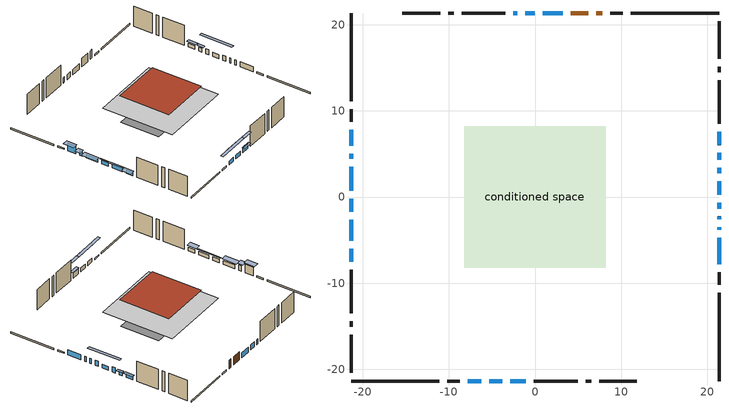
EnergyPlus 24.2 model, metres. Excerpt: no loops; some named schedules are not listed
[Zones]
conditioned space
 floor adiabatic (AdiabaticFloorConstruction): -8.21,-8.21 -8.21,8.21 8.21,8.21 8.21,-8.21 z2.44
 floor foundation (Slab1 construction): -7.43,-4.53 -7.43,4.53 7.43,4.53 7.43,-4.53 z0
 wall outside (RimJoist1 construction): 21.36,21.36 11.1,21.36 / -21.36,-21.36 -11.1,-21.36 / -21.36,21.36 -21.36,11.1 / 21.36,-21.36 21.36,-11.1 z0:0.3
 wall outside (RimJoist2 construction): 10.17,21.36 8.71,21.36 / -10.17,-21.36 -8.71,-21.36 / -21.36,10.17 -21.36,8.71 / 21.36,-10.17 21.36,-8.71 z0:0.3
 wall outside (AdiabaticWallConstruction 1): 7.78,21.36 7.12,21.36 / 6.2,21.36 4.14,21.36 z0:2.03
 wall outside (AdiabaticWallConstruction): 21.36,-7.78 21.36,-4.73 / 21.36,-3.8 21.36,-3.5 / 21.36,-2.57 21.36,-2.26 / 21.36,-1.34 21.36,-0.65 / 3.21,21.36 0.92,21.36 / 21.36,2.73 21.36,3.42 / 0,21.36 -1.15,21.36 / -2.07,21.36 -2.53,21.36 / -2.88,-21.36 -1.05,-21.36 z0:1.22; -21.36,7.78 -21.36,5.95 z0:2.03; -21.36,5.03 -21.36,4.41 z0:1.3; 21.36,0.28 21.36,1.8 / -7.78,-21.36 -6.26,-21.36 / -5.33,-21.36 -3.8,-21.36 / -21.36,3.49 -21.36,0.74 / -21.36,-0.19 -21.36,-1.71 / 21.36,4.35 21.36,5.11 / 21.36,6.04 21.36,7.56 / -21.36,-2.64 -21.36,-5.08 / -21.36,-6.01 -21.36,-7.53 z0:0.92
 wall outside (Wall1 construction): -3.46,21.36 -8.52,21.36 / -0.12,-21.36 4.94,-21.36 / -21.36,-8.46 -21.36,-13.52 / 21.36,8.49 21.36,13.55 z0:4.88
 wall outside (Wall2 construction): -9.45,21.36 -10.09,21.36 / 5.87,-21.36 6.51,-21.36 / -21.36,-14.45 -21.36,-15.08 / 21.36,14.48 21.36,15.11 z0:4.88
 wall outside (Wall3 construction): -11.01,21.36 -15.4,21.36 / 7.43,-21.36 11.83,-21.36 / -21.36,-16.01 -21.36,-20.4 / 21.36,16.04 21.36,20.43 z0:4.88
 window (WindowConstruction): 21.36,-7.78 21.36,-4.73 z0:1.22
 window (WindowConstruction 9): -21.36,7.78 -21.36,5.95 z0:2.03
 window (WindowConstruction 18): 21.36,-3.8 21.36,-3.5 z0:1.22
 window (WindowConstruction 10): 21.36,-2.57 21.36,-2.26 z0:1.22
 window (WindowConstruction 19): -21.36,5.02 -21.36,4.41 z0:1.3
 window (WindowConstruction 11): 21.36,-1.34 21.36,-0.65 z0:1.22
 window (WindowConstruction 12): 21.36,0.28 21.36,1.8 z0:0.91
 window (WindowConstruction 13): 3.21,21.36 0.93,21.36 z0:1.22
 window (WindowConstruction 14): -7.78,-21.36 -6.26,-21.36 z0:0.91
 window (WindowConstruction 1): 21.36,2.73 21.36,3.42 z0:1.22
 window (WindowConstruction 15): -5.33,-21.36 -3.8,-21.36 z0:0.91
 window (WindowConstruction 16): -21.36,3.49 -21.36,0.74 z0:0.91
 window (WindowConstruction 17): -21.36,-0.19 -21.36,-1.71 z0:0.91
 window (WindowConstruction 2): 21.36,4.35 21.36,5.11 z0:0.91
 window (WindowConstruction 3): 21.36,6.04 21.36,7.56 z0:0.91
 window (WindowConstruction 4): 0,21.36 -1.15,21.36 z0:1.22
 window (WindowConstruction 5): -2.08,21.36 -2.53,21.36 z0:1.22
 window (WindowConstruction 6): -2.88,-21.36 -1.05,-21.36 z0:1.22
 window (WindowConstruction 7): -21.36,-2.64 -21.36,-5.08 z0:0.91
 window (WindowConstruction 8): -21.36,-6.01 -21.36,-7.53 z0:0.91
 door (Door): 7.78,21.36 7.12,21.36 z0:2.03
 door (Door 1): 6.2,21.36 4.14,21.36 z0:2.03
 ceiling adiabatic (AdiabaticFloorConstruction): 8.21,-8.21 8.21,8.21 -8.21,8.21 -8.21,-8.21 z2.44
 roof outside (Roof1 construction): -5.8,5.8 -5.8,-5.8 5.8,-5.8 5.8,5.8 z4.88
shading: -21.36,5.65 -21.36,8.08 -22.58,8.08 -22.58,5.65 z2.33; -21.36,4.12 -21.36,5.32 -22.58,5.32 -22.58,4.12 z1.59; 21.36,4.85 21.36,-2.77 21.97,-2.77 21.97,4.85 z3.97; -3.21,-21.36 -10.83,-21.36 -10.83,-21.97 -3.21,-21.97 z3.97; -0.75,-21.36 -8.38,-21.36 -8.38,-21.97 -0.75,-21.97 z3.97; -21.36,0.44 -21.36,3.78 -22.58,3.78 -22.58,0.44 z1.21; -21.36,-2.01 -21.36,0.11 -21.51,0.11 -21.51,-2.01 z1.21; 21.36,5.41 21.36,4.05 21.97,4.05 21.97,5.41 z1.21; 21.36,7.86 21.36,5.74 21.97,5.74 21.97,7.86 z1.21; -0.9,-21.36 -3.03,-21.36 -3.03,-21.97 -0.9,-21.97 z1.37; -21.36,-5.38 -21.36,-2.34 -21.66,-2.34 -21.66,-5.38 z1.21; -21.36,-7.83 -21.36,-5.71 -22.58,-5.71 -22.58,-7.83 z1.21
[Building]
Building 1: Terrain=Suburbs
[Site:Location]
Vancouver Intl AP_BC: Latitude {deg}=49.19; Longitude {deg}=-123.18; Time Zone {hr}=-8; Elevation {m}=4; Keep Site Location Information=Yes
[Site:GroundTemperature:Shallow]
8.06451, 6.96315, 6.87495, 7.3976, 9.49575, 11.5841, 13.3946, 14.5416, 14.639, 13.7062, 11.9418, 9.91751
[Site:WaterMainsTemperature]
Calculation Method=Schedule; Temperature Schedule=mains temperature schedule
[Material] Roughness=Rough; Thermal Absorptance=0.9
Name | Thickness {m} | Conductivity {W/m-K} | Density {kg/m3} | Specific Heat {J/kg-K} | Solar Absorptance | Visible Absorptance
asphalt or fiberglass shingles | 0.00635 | 0.162714 | 1121.4 | 1465.45 | 0.4 | 0.4
concrete 4.0 in. | 0.1016 | 1.803125 | 2242.8 | 837.4 | 0.7 | 0.7
door material | 0.04445 | 0.188738 | 512.64 | 1214.23 | 0.7 | 0.7
floor covering | 0.0127 | 0.0433444 | 54.468 | 1339.84 | 0.6 | 0.6
floor rigid ins; wall rigid ins | 0.512978 | 0.029427 | 32.04 | 1214.23 | 0.7 | 0.7
floor stud and cavity | 0.1397 | 1.75129 | 37.0049 | 1207.88 | 0.7 | 0.7
furniture material conditioned space 1 | 0.1524 | 0.115458 | 640.8 | 1214.23 | 0.6 | 0.6
gypsum board | 0.0127 | 0.160291 | 801 | 837.4 | 0.6 | 0.6
osb sheathing 0.5 in. | 0.0127 | 0.115458 | 512.64 | 1214.23 | 0.7 | 0.7
osb sheathing 0.75 in. | 0.01905 | 0.115458 | 512.64 | 1214.23 | 0.7 | 0.7
osb sheathing 2.0 in. | 0.0508 | 0.115458 | 512.64 | 1214.23 | 0.7 | 0.7
rim joist rigid ins; roof rigid ins | 0.051816 | 0.029427 | 32.04 | 1214.23 | 0.7 | 0.7
rim joist stud and cavity | 0.0508 | 0.0310022 | 125.044 | 1163.47 | 0.6 | 0.6
rim joist stud and cavity 1 | 0.0508 | 0.292656 | 125.044 | 1163.47 | 0.6 | 0.6
roof stud and cavity | 0.2032 | 0.171742 | 78.34581 | 1123.46 | 0.7 | 0.7
wall stud and cavity | 0.1397 | 0.103305 | 139.0536 | 1170.24 | 0.7 | 0.7
wall stud and cavity 1 | 0.1397 | 0.0814562 | 139.0536 | 1170.24 | 0.7 | 0.7
wall stud and cavity 2 | 0.1397 | 0.0844025 | 139.0536 | 1170.24 | 0.7 | 0.7
wall stud and cavity 3 | 0.0889 | 0.380278 | 52.3479 | 1209.89 | 0.7 | 0.7
wall stud and cavity 4 | 0.0889 | 0.391764 | 83.0341 | 1211.67 | 0.7 | 0.7
wood siding | 0.0254 | 0.102417 | 544.68 | 1172.36 | 0.4 | 0.4
wood siding 1; wood siding 2; wood siding 3 | 0.0254 | 0.102417 | 544.68 | 1172.36 | 0.7 | 0.7
[WindowMaterial:SimpleGlazingSystem]
Name | U-Factor {W/m2-K} | Solar Heat Gain Coefficient
WindowMaterial | 4.21762 | 0.68
WindowMaterial 1 | 4.95519 | 0.64
WindowMaterial 10 | 1.94528 | 0.4
WindowMaterial 11 | 5.20275 | 0.65
WindowMaterial 12 | 4.88705 | 0.6
WindowMaterial 2 | 5.104522 | 0.63
WindowMaterial 3 | 4.45837 | 0.67
WindowMaterial 4 | 4.92339 | 0.64
WindowMaterial 5 | 4.12677 | 0.69
WindowMaterial 6 | 4.17844 | 0.68
WindowMaterial 7 | 5.91307 | 0.58
WindowMaterial 8 | 2.77484 | 0.5
WindowMaterial 9 | 2.06509 | 0.37
[Construction]
AdiabaticFloorConstruction: floor stud and cavity, floor rigid ins, osb sheathing 0.75 in., floor covering
AdiabaticWallConstruction: wood siding 2, wall rigid ins, wall stud and cavity 3, gypsum board
AdiabaticWallConstruction 1: wood siding 3, wall rigid ins, wall stud and cavity 3, gypsum board
Door; Door 1: door material
furniture construction conditioned space 1: furniture material conditioned space 1
PartitionWallConstruction: gypsum board, wall stud and cavity 4, gypsum board
RimJoist1 construction: wood siding 1, osb sheathing 2.0 in., rim joist stud and cavity
RimJoist2 construction: wood siding 1, rim joist rigid ins, osb sheathing 2.0 in., rim joist stud and cavity 1
Roof1 construction: asphalt or fiberglass shingles, roof rigid ins, osb sheathing 0.75 in., roof stud and cavity, gypsum board
Slab1 construction: concrete 4.0 in.
Wall1 construction: wood siding, osb sheathing 0.5 in., wall stud and cavity, gypsum board
Wall2 construction: wood siding, osb sheathing 0.5 in., wall stud and cavity 1, gypsum board
Wall3 construction: wood siding, osb sheathing 0.5 in., wall stud and cavity 2, gypsum board
WindowConstruction; WindowConstruction 9: WindowMaterial
WindowConstruction 1: WindowMaterial 1
WindowConstruction 10: WindowMaterial 7
WindowConstruction 11: WindowMaterial 8
WindowConstruction 12; WindowConstruction 13; WindowConstruction 15; WindowConstruction 17: WindowMaterial 9
WindowConstruction 14; WindowConstruction 3; WindowConstruction 4; WindowConstruction 8: WindowMaterial 3
WindowConstruction 16: WindowMaterial 10
WindowConstruction 18: WindowMaterial 11
WindowConstruction 19: WindowMaterial 12
WindowConstruction 2: WindowMaterial 2
WindowConstruction 5: WindowMaterial 4
WindowConstruction 6: WindowMaterial 5
WindowConstruction 7: WindowMaterial 6
[Zone]
conditioned space: Multiplier=1; Volume {m3}=698; Part of Total Floor Area=Yes
[Space]
conditioned space 1: Zone=conditioned space; Volume {m3}=698
[SurfaceProperty:ExposedFoundationPerimeter]
Slab1: Exposed Perimeter Calculation Method=TotalExposedPerimeter; Total Exposed Perimeter {m}=47.854
[InternalMass] Zone or ZoneList=conditioned space; Space or SpaceList=conditioned space 1
Name | Construction | Surface Area {m2}
furniture mass conditioned space 1 | furniture construction conditioned space 1 | 161.644
partition wall mass | PartitionWallConstruction | 404.11
[Lights]
interior lighting: Zone or ZoneList or Space or SpaceList=conditioned space 1; Schedule=interior lighting schedule; Design Level Calculation Method=LightingLevel; Lighting Level {W}=343.2; Return Air Fraction=0; Fraction Radiant=0.6; Fraction Visible=0.2; Fraction Replaceable=1
[People]
occupants: Zone or ZoneList or Space or SpaceList=conditioned space 1; Number of People Schedule=occupants schedule; Number of People Calculation Method=People; Number of People=3; Fraction Radiant=0.314171; Sensible Heat Fraction=0.56303; Activity Level Schedule=occupants activity schedule; Carbon Dioxide Generation Rate {m3/s-W}=0; Enable ASHRAE 55 Comfort Warnings=No; Mean Radiant Temperature Calculation Type=EnclosureAveraged
[ElectricEquipment] Zone or ZoneList or Space or SpaceList=conditioned space 1; Design Level Calculation Method=EquipmentLevel
Name | Schedule | Design Level {W} | Fraction Latent | Fraction Radiant | Fraction Lost
clothes dryer | clothes dryer schedule | 140.772 | 0.015 | 0.081 | 0.85
clothes washer | clothes washer schedule | 32.1985 | 0.03 | 0.162 | 0.7
cooking range | cooking range schedule | 215.147 | 0.08 | 0.432 | 0.2
dishwasher | dishwasher schedule | 66.8632 | 0.3 | 0.18 | 0.4
fridge | fridge schedule | 72.9452 | 0 | 0.6 | 0
mech vent bath fan 0 | mech vent bath fan 0 schedule | 25.1 | 0 | 0 | 1
mech vent bath fan 1 | mech vent bath fan 1 schedule | 25.1 | 0 | 0 | 1
mech vent house fan | mech vent house fan schedule | 0 | 0 | 0 | 1
mech vent house fan cfis | mech vent house fan cfis schedule | 0 | 0 | 0 | 0
mech vent range fan 0 | mech vent range fan 0 schedule | 57 | 0 | 0 | 1
misc plug loads | misc plug loads schedule | 494.7 | 0.045 | 0.513 | 0.1
whole house fan | Always On Discrete | 0 | 0 | 0 | 1
[OtherEquipment] Zone or ZoneList or Space or SpaceList=conditioned space 1; Design Level Calculation Method=EquipmentLevel
Name | Fuel Type | Schedule | Design Level {W} | Fraction Latent | Fraction Radiant | Fraction Lost
clothes dryer 1 | Electricity | clothes dryer schedule | 0 | 0.015 | 0.081 | 0.85
cooking range 1 | Electricity | cooking range schedule | 0 | 0.08 | 0.432 | 0.2
general water use latent | None | general water use schedule | 62.594 | 1 | 0 | 0
general water use sensible | None | general water use schedule | -61.6891 | 0 | 0.6 | 0
mech vent house fan latent load | None | Always On Discrete | 0 | 1 | 0 | 0
mech vent house fan sensible load | None | Always On Discrete | 0 | 0 | 0 | 0
water heater energy adjustment1 | NaturalGas | Always On Discrete | 0.01 | 0 | 0 | 1
[ZoneInfiltration:DesignFlowRate] Zone or ZoneList or Space or SpaceList=conditioned space 1; Schedule=Always On Discrete; Design Flow Rate Calculation Method=Flow/Zone; Design Flow Rate {m3/s}=0
infil flow; natural vent flow; whole house fan flow
[Foundation:Kiva]
Foundation Kiva 1: Initial Indoor Air Temperature {C}=18; Wall Height Above Grade {m}=0.1016; Wall Depth Below Slab {m}=0.2032
[Foundation:Kiva:Settings]
Soil Conductivity {W/m-K}=0.849921; Soil Density {kg/m3}=1842.3; Soil Specific Heat {J/kg-K}=418.7; Ground Solar Absorptivity=0.9; Ground Thermal Absorptivity=0.9; Ground Surface Roughness {m}=0.03; Far-Field Width {m}=40; Deep-Ground Boundary Condition=ZeroFlux; Deep-Ground Depth {m}=40; Minimum Cell Dimension {m}=0.2; Maximum Cell Growth Coefficient=3; Simulation Timestep=Timestep
[Exterior:Lights]
exterior lighting: Schedule=exterior lighting schedule; Design Level {W}=75.6
[Schedule:Week:Daily]
interior lighting schedule Week Rule - Jan1-Jan27: interior lighting schedule day, interior lighting schedule day, interior lighting schedule day, interior lighting schedule day, interior lighting schedule day, interior lighting schedule day, interior lighting schedule day, interior lighting schedule default day, interior lighting schedule default day, interior lighting schedule default day, interior lighting schedule default day, interior lighting schedule default day
interior lighting schedule Week Rule - Jan28-Feb3: interior lighting schedule day, interior lighting schedule day, interior lighting schedule day, interior lighting schedule day, interior lighting schedule day 1, interior lighting schedule day 1, interior lighting schedule day 1, interior lighting schedule default day, interior lighting schedule default day, interior lighting schedule default day, interior lighting schedule default day, interior lighting schedule default day
interior lighting schedule Week Rule - Feb4-Feb24: interior lighting schedule day 1, interior lighting schedule day 1, interior lighting schedule day 1, interior lighting schedule day 1, interior lighting schedule day 1, interior lighting schedule day 1, interior lighting schedule day 1, interior lighting schedule default day, interior lighting schedule default day, interior lighting schedule default day, interior lighting schedule default day, interior lighting schedule default day
interior lighting schedule Week Rule - Feb25-Mar3: interior lighting schedule day 1, interior lighting schedule day 1, interior lighting schedule day 1, interior lighting schedule day 1, interior lighting schedule day 2, interior lighting schedule day 2, interior lighting schedule day 2, interior lighting schedule default day, interior lighting schedule default day, interior lighting schedule default day, interior lighting schedule default day, interior lighting schedule default day
interior lighting schedule Week Rule - Mar4-Mar31: interior lighting schedule day 2, interior lighting schedule day 2, interior lighting schedule day 2, interior lighting schedule day 2, interior lighting schedule day 2, interior lighting schedule day 2, interior lighting schedule day 2, interior lighting schedule default day, interior lighting schedule default day, interior lighting schedule default day, interior lighting schedule default day, interior lighting schedule default day
interior lighting schedule Week Rule - Apr1-Apr28: interior lighting schedule day 3, interior lighting schedule day 3, interior lighting schedule day 3, interior lighting schedule day 3, interior lighting schedule day 3, interior lighting schedule day 3, interior lighting schedule day 3, interior lighting schedule default day, interior lighting schedule default day, interior lighting schedule default day, interior lighting schedule default day, interior lighting schedule default day
interior lighting schedule Week Rule - Apr29-May5: interior lighting schedule day 3, interior lighting schedule day 3, interior lighting schedule day 4, interior lighting schedule day 4, interior lighting schedule day 4, interior lighting schedule day 4, interior lighting schedule day 4, interior lighting schedule default day, interior lighting schedule default day, interior lighting schedule default day, interior lighting schedule default day, interior lighting schedule default day
interior lighting schedule Week Rule - May6-May26: interior lighting schedule day 4, interior lighting schedule day 4, interior lighting schedule day 4, interior lighting schedule day 4, interior lighting schedule day 4, interior lighting schedule day 4, interior lighting schedule day 4, interior lighting schedule default day, interior lighting schedule default day, interior lighting schedule default day, interior lighting schedule default day, interior lighting schedule default day
interior lighting schedule Week Rule - May27-Jun2: interior lighting schedule day 4, interior lighting schedule day 4, interior lighting schedule day 4, interior lighting schedule day 4, interior lighting schedule day 4, interior lighting schedule day 5, interior lighting schedule day 5, interior lighting schedule default day, interior lighting schedule default day, interior lighting schedule default day, interior lighting schedule default day, interior lighting schedule default day
interior lighting schedule Week Rule - Jun3-Jun30: interior lighting schedule day 5, interior lighting schedule day 5, interior lighting schedule day 5, interior lighting schedule day 5, interior lighting schedule day 5, interior lighting schedule day 5, interior lighting schedule day 5, interior lighting schedule default day, interior lighting schedule default day, interior lighting schedule default day, interior lighting schedule default day, interior lighting schedule default day
interior lighting schedule Week Rule - Jul1-Jul28: interior lighting schedule day 6, interior lighting schedule day 6, interior lighting schedule day 6, interior lighting schedule day 6, interior lighting schedule day 6, interior lighting schedule day 6, interior lighting schedule day 6, interior lighting schedule default day, interior lighting schedule default day, interior lighting schedule default day, interior lighting schedule default day, interior lighting schedule default day
interior lighting schedule Week Rule - Jul29-Aug4: interior lighting schedule day 6, interior lighting schedule day 6, interior lighting schedule day 6, interior lighting schedule day 7, interior lighting schedule day 7, interior lighting schedule day 7, interior lighting schedule day 7, interior lighting schedule default day, interior lighting schedule default day, interior lighting schedule default day, interior lighting schedule default day, interior lighting schedule default day
interior lighting schedule Week Rule - Aug5-Aug25: interior lighting schedule day 7, interior lighting schedule day 7, interior lighting schedule day 7, interior lighting schedule day 7, interior lighting schedule day 7, interior lighting schedule day 7, interior lighting schedule day 7, interior lighting schedule default day, interior lighting schedule default day, interior lighting schedule default day, interior lighting schedule default day, interior lighting schedule default day
interior lighting schedule Week Rule - Aug26-Sep1: interior lighting schedule day 7, interior lighting schedule day 7, interior lighting schedule day 7, interior lighting schedule day 7, interior lighting schedule day 7, interior lighting schedule day 7, interior lighting schedule day 8, interior lighting schedule default day, interior lighting schedule default day, interior lighting schedule default day, interior lighting schedule default day, interior lighting schedule default day
interior lighting schedule Week Rule - Sep2-Sep29: interior lighting schedule day 8, interior lighting schedule day 8, interior lighting schedule day 8, interior lighting schedule day 8, interior lighting schedule day 8, interior lighting schedule day 8, interior lighting schedule day 8, interior lighting schedule default day, interior lighting schedule default day, interior lighting schedule default day, interior lighting schedule default day, interior lighting schedule default day
interior lighting schedule Week Rule - Sep30-Oct6: interior lighting schedule day 8, interior lighting schedule day 9, interior lighting schedule day 9, interior lighting schedule day 9, interior lighting schedule day 9, interior lighting schedule day 9, interior lighting schedule day 9, interior lighting schedule default day, interior lighting schedule default day, interior lighting schedule default day, interior lighting schedule default day, interior lighting schedule default day
interior lighting schedule Week Rule - Oct7-Oct27: interior lighting schedule day 9, interior lighting schedule day 9, interior lighting schedule day 9, interior lighting schedule day 9, interior lighting schedule day 9, interior lighting schedule day 9, interior lighting schedule day 9, interior lighting schedule default day, interior lighting schedule default day, interior lighting schedule default day, interior lighting schedule default day, interior lighting schedule default day
interior lighting schedule Week Rule - Oct28-Nov3: interior lighting schedule day 9, interior lighting schedule day 9, interior lighting schedule day 9, interior lighting schedule day 9, interior lighting schedule day 10, interior lighting schedule day 10, interior lighting schedule day 10, interior lighting schedule default day, interior lighting schedule default day, interior lighting schedule default day, interior lighting schedule default day, interior lighting schedule default day
interior lighting schedule Week Rule - Nov4-Nov24: interior lighting schedule day 10, interior lighting schedule day 10, interior lighting schedule day 10, interior lighting schedule day 10, interior lighting schedule day 10, interior lighting schedule day 10, interior lighting schedule day 10, interior lighting schedule default day, interior lighting schedule default day, interior lighting schedule default day, interior lighting schedule default day, interior lighting schedule default day
interior lighting schedule Week Rule - Nov25-Dec1: interior lighting schedule day 10, interior lighting schedule day 10, interior lighting schedule day 10, interior lighting schedule day 10, interior lighting schedule day 10, interior lighting schedule day 10, interior lighting schedule day 11, interior lighting schedule default day, interior lighting schedule default day, interior lighting schedule default day, interior lighting schedule default day, interior lighting schedule default day
interior lighting schedule Week Rule - Dec2-Dec31: interior lighting schedule day 11, interior lighting schedule day 11, interior lighting schedule day 11, interior lighting schedule day 11, interior lighting schedule day 11, interior lighting schedule day 11, interior lighting schedule day 11, interior lighting schedule default day, interior lighting schedule default day, interior lighting schedule default day, interior lighting schedule default day, interior lighting schedule default day
occupants schedule Week Rule - Jan1-Dec31: occupants schedule day, occupants schedule day, occupants schedule day, occupants schedule day, occupants schedule day, occupants schedule day, occupants schedule day, occupants schedule default day, occupants schedule default day, occupants schedule default day, occupants schedule default day, occupants schedule default day
clothes dryer schedule Week Rule - Jan1-Dec31: clothes dryer schedule day, clothes dryer schedule day, clothes dryer schedule day, clothes dryer schedule day, clothes dryer schedule day, clothes dryer schedule day, clothes dryer schedule day, clothes dryer schedule default day, clothes dryer schedule default day, clothes dryer schedule default day, clothes dryer schedule default day, clothes dryer schedule default day
clothes washer schedule Week Rule - Jan1-Dec31: clothes washer schedule day, clothes washer schedule day, clothes washer schedule day, clothes washer schedule day, clothes washer schedule day, clothes washer schedule day, clothes washer schedule day, clothes washer schedule default day, clothes washer schedule default day, clothes washer schedule default day, clothes washer schedule default day, clothes washer schedule default day
cooking range schedule Week Rule - Jan1-Dec31: cooking range schedule day, cooking range schedule day, cooking range schedule day, cooking range schedule day, cooking range schedule day, cooking range schedule day, cooking range schedule day, cooking range schedule default day, cooking range schedule default day, cooking range schedule default day, cooking range schedule default day, cooking range schedule default day
dishwasher schedule Week Rule - Jan1-Dec31: dishwasher schedule day, dishwasher schedule day, dishwasher schedule day, dishwasher schedule day, dishwasher schedule day, dishwasher schedule day, dishwasher schedule day, dishwasher schedule default day, dishwasher schedule default day, dishwasher schedule default day, dishwasher schedule default day, dishwasher schedule default day
mech vent bath fan 0 schedule Week Rule - Jan1-Dec31: mech vent bath fan 0 schedule day, mech vent bath fan 0 schedule day, mech vent bath fan 0 schedule day, mech vent bath fan 0 schedule day, mech vent bath fan 0 schedule day, mech vent bath fan 0 schedule day, mech vent bath fan 0 schedule day, mech vent bath fan 0 schedule default day, mech vent bath fan 0 schedule default day, mech vent bath fan 0 schedule default day, mech vent bath fan 0 schedule default day, mech vent bath fan 0 schedule default day
mech vent bath fan 1 schedule Week Rule - Jan1-Dec31: mech vent bath fan 1 schedule day, mech vent bath fan 1 schedule day, mech vent bath fan 1 schedule day, mech vent bath fan 1 schedule day, mech vent bath fan 1 schedule day, mech vent bath fan 1 schedule day, mech vent bath fan 1 schedule day, mech vent bath fan 1 schedule default day, mech vent bath fan 1 schedule default day, mech vent bath fan 1 schedule default day, mech vent bath fan 1 schedule default day, mech vent bath fan 1 schedule default day
mech vent range fan 0 schedule Week Rule - Jan1-Dec31: mech vent range fan 0 schedule day, mech vent range fan 0 schedule day, mech vent range fan 0 schedule day, mech vent range fan 0 schedule day, mech vent range fan 0 schedule day, mech vent range fan 0 schedule day, mech vent range fan 0 schedule day, mech vent range fan 0 schedule default day, mech vent range fan 0 schedule default day, mech vent range fan 0 schedule default day, mech vent range fan 0 schedule default day, mech vent range fan 0 schedule default day
misc plug loads schedule Week Rule - Jan1-Dec31: misc plug loads schedule day, misc plug loads schedule day, misc plug loads schedule day, misc plug loads schedule day, misc plug loads schedule day, misc plug loads schedule day, misc plug loads schedule day, misc plug loads schedule default day, misc plug loads schedule default day, misc plug loads schedule default day, misc plug loads schedule default day, misc plug loads schedule default day
general water use schedule Week Rule - Jan1-Dec31: general water use schedule day, general water use schedule day, general water use schedule day, general water use schedule day, general water use schedule day, general water use schedule day, general water use schedule day, general water use schedule default day, general water use schedule default day, general water use schedule default day, general water use schedule default day, general water use schedule default day
exterior lighting schedule Week Rule - Jan1-Jan27: exterior lighting schedule day, exterior lighting schedule day, exterior lighting schedule day, exterior lighting schedule day, exterior lighting schedule day, exterior lighting schedule day, exterior lighting schedule day, exterior lighting schedule default day, exterior lighting schedule default day, exterior lighting schedule default day, exterior lighting schedule default day, exterior lighting schedule default day
exterior lighting schedule Week Rule - Jan28-Feb3: exterior lighting schedule day, exterior lighting schedule day, exterior lighting schedule day, exterior lighting schedule day, exterior lighting schedule day 1, exterior lighting schedule day 1, exterior lighting schedule day 1, exterior lighting schedule default day, exterior lighting schedule default day, exterior lighting schedule default day, exterior lighting schedule default day, exterior lighting schedule default day
exterior lighting schedule Week Rule - Feb4-Feb24: exterior lighting schedule day 1, exterior lighting schedule day 1, exterior lighting schedule day 1, exterior lighting schedule day 1, exterior lighting schedule day 1, exterior lighting schedule day 1, exterior lighting schedule day 1, exterior lighting schedule default day, exterior lighting schedule default day, exterior lighting schedule default day, exterior lighting schedule default day, exterior lighting schedule default day
exterior lighting schedule Week Rule - Feb25-Mar3: exterior lighting schedule day 1, exterior lighting schedule day 1, exterior lighting schedule day 1, exterior lighting schedule day 1, exterior lighting schedule day 2, exterior lighting schedule day 2, exterior lighting schedule day 2, exterior lighting schedule default day, exterior lighting schedule default day, exterior lighting schedule default day, exterior lighting schedule default day, exterior lighting schedule default day
exterior lighting schedule Week Rule - Mar4-Mar31: exterior lighting schedule day 2, exterior lighting schedule day 2, exterior lighting schedule day 2, exterior lighting schedule day 2, exterior lighting schedule day 2, exterior lighting schedule day 2, exterior lighting schedule day 2, exterior lighting schedule default day, exterior lighting schedule default day, exterior lighting schedule default day, exterior lighting schedule default day, exterior lighting schedule default day
exterior lighting schedule Week Rule - Apr1-Apr28: exterior lighting schedule day 3, exterior lighting schedule day 3, exterior lighting schedule day 3, exterior lighting schedule day 3, exterior lighting schedule day 3, exterior lighting schedule day 3, exterior lighting schedule day 3, exterior lighting schedule default day, exterior lighting schedule default day, exterior lighting schedule default day, exterior lighting schedule default day, exterior lighting schedule default day
exterior lighting schedule Week Rule - Apr29-May5: exterior lighting schedule day 3, exterior lighting schedule day 3, exterior lighting schedule day 4, exterior lighting schedule day 4, exterior lighting schedule day 4, exterior lighting schedule day 4, exterior lighting schedule day 4, exterior lighting schedule default day, exterior lighting schedule default day, exterior lighting schedule default day, exterior lighting schedule default day, exterior lighting schedule default day
exterior lighting schedule Week Rule - May6-May26: exterior lighting schedule day 4, exterior lighting schedule day 4, exterior lighting schedule day 4, exterior lighting schedule day 4, exterior lighting schedule day 4, exterior lighting schedule day 4, exterior lighting schedule day 4, exterior lighting schedule default day, exterior lighting schedule default day, exterior lighting schedule default day, exterior lighting schedule default day, exterior lighting schedule default day
exterior lighting schedule Week Rule - May27-Jun2: exterior lighting schedule day 4, exterior lighting schedule day 4, exterior lighting schedule day 4, exterior lighting schedule day 4, exterior lighting schedule day 4, exterior lighting schedule day 5, exterior lighting schedule day 5, exterior lighting schedule default day, exterior lighting schedule default day, exterior lighting schedule default day, exterior lighting schedule default day, exterior lighting schedule default day
exterior lighting schedule Week Rule - Jun3-Jun30: exterior lighting schedule day 5, exterior lighting schedule day 5, exterior lighting schedule day 5, exterior lighting schedule day 5, exterior lighting schedule day 5, exterior lighting schedule day 5, exterior lighting schedule day 5, exterior lighting schedule default day, exterior lighting schedule default day, exterior lighting schedule default day, exterior lighting schedule default day, exterior lighting schedule default day
exterior lighting schedule Week Rule - Jul1-Jul28: exterior lighting schedule day 6, exterior lighting schedule day 6, exterior lighting schedule day 6, exterior lighting schedule day 6, exterior lighting schedule day 6, exterior lighting schedule day 6, exterior lighting schedule day 6, exterior lighting schedule default day, exterior lighting schedule default day, exterior lighting schedule default day, exterior lighting schedule default day, exterior lighting schedule default day
exterior lighting schedule Week Rule - Jul29-Aug4: exterior lighting schedule day 6, exterior lighting schedule day 6, exterior lighting schedule day 6, exterior lighting schedule day 7, exterior lighting schedule day 7, exterior lighting schedule day 7, exterior lighting schedule day 7, exterior lighting schedule default day, exterior lighting schedule default day, exterior lighting schedule default day, exterior lighting schedule default day, exterior lighting schedule default day
exterior lighting schedule Week Rule - Aug5-Aug25: exterior lighting schedule day 7, exterior lighting schedule day 7, exterior lighting schedule day 7, exterior lighting schedule day 7, exterior lighting schedule day 7, exterior lighting schedule day 7, exterior lighting schedule day 7, exterior lighting schedule default day, exterior lighting schedule default day, exterior lighting schedule default day, exterior lighting schedule default day, exterior lighting schedule default day
exterior lighting schedule Week Rule - Aug26-Sep1: exterior lighting schedule day 7, exterior lighting schedule day 7, exterior lighting schedule day 7, exterior lighting schedule day 7, exterior lighting schedule day 7, exterior lighting schedule day 7, exterior lighting schedule day 8, exterior lighting schedule default day, exterior lighting schedule default day, exterior lighting schedule default day, exterior lighting schedule default day, exterior lighting schedule default day
exterior lighting schedule Week Rule - Sep2-Sep29: exterior lighting schedule day 8, exterior lighting schedule day 8, exterior lighting schedule day 8, exterior lighting schedule day 8, exterior lighting schedule day 8, exterior lighting schedule day 8, exterior lighting schedule day 8, exterior lighting schedule default day, exterior lighting schedule default day, exterior lighting schedule default day, exterior lighting schedule default day, exterior lighting schedule default day
exterior lighting schedule Week Rule - Sep30-Oct6: exterior lighting schedule day 8, exterior lighting schedule day 9, exterior lighting schedule day 9, exterior lighting schedule day 9, exterior lighting schedule day 9, exterior lighting schedule day 9, exterior lighting schedule day 9, exterior lighting schedule default day, exterior lighting schedule default day, exterior lighting schedule default day, exterior lighting schedule default day, exterior lighting schedule default day
exterior lighting schedule Week Rule - Oct7-Oct27: exterior lighting schedule day 9, exterior lighting schedule day 9, exterior lighting schedule day 9, exterior lighting schedule day 9, exterior lighting schedule day 9, exterior lighting schedule day 9, exterior lighting schedule day 9, exterior lighting schedule default day, exterior lighting schedule default day, exterior lighting schedule default day, exterior lighting schedule default day, exterior lighting schedule default day
exterior lighting schedule Week Rule - Oct28-Nov3: exterior lighting schedule day 9, exterior lighting schedule day 9, exterior lighting schedule day 9, exterior lighting schedule day 9, exterior lighting schedule day 10, exterior lighting schedule day 10, exterior lighting schedule day 10, exterior lighting schedule default day, exterior lighting schedule default day, exterior lighting schedule default day, exterior lighting schedule default day, exterior lighting schedule default day
[Schedule:Year]
interior lighting schedule: interior lighting schedule Week Rule - Jan1-Jan27, 1, 1, 1, 27, interior lighting schedule Week Rule - Jan28-Feb3, 1, 28, 2, 3, interior lighting schedule Week Rule - Feb4-Feb24, 2, 4, 2, 24, interior lighting schedule Week Rule - Feb25-Mar3, 2, 25, 3, 3, interior lighting schedule Week Rule - Mar4-Mar31, 3, 4, 3, 31, interior lighting schedule Week Rule - Apr1-Apr28, 4, 1, 4, 28, interior lighting schedule Week Rule - Apr29-May5, 4, 29, 5, 5, interior lighting schedule Week Rule - May6-May26, 5, 6, 5, 26, interior lighting schedule Week Rule - May27-Jun2, 5, 27, 6, 2, interior lighting schedule Week Rule - Jun3-Jun30, 6, 3, 6, 30, interior lighting schedule Week Rule - Jul1-Jul28, 7, 1, 7, 28, interior lighting schedule Week Rule - Jul29-Aug4, 7, 29, 8, 4, interior lighting schedule Week Rule - Aug5-Aug25, 8, 5, 8, 25, interior lighting schedule Week Rule - Aug26-Sep1, 8, 26, 9, 1, interior lighting schedule Week Rule - Sep2-Sep29, 9, 2, 9, 29, interior lighting schedule Week Rule - Sep30-Oct6, 9, 30, 10, 6, interior lighting schedule Week Rule - Oct7-Oct27, 10, 7, 10, 27, interior lighting schedule Week Rule - Oct28-Nov3, 10, 28, 11, 3, interior lighting schedule Week Rule - Nov4-Nov24, 11, 4, 11, 24, interior lighting schedule Week Rule - Nov25-Dec1, 11, 25, 12, 1, interior lighting schedule Week Rule - Dec2-Dec31, 12, 2, 12, 31
occupants schedule: occupants schedule Week Rule - Jan1-Dec31, 1, 1, 12, 31
clothes dryer schedule: clothes dryer schedule Week Rule - Jan1-Dec31, 1, 1, 12, 31
clothes washer schedule: clothes washer schedule Week Rule - Jan1-Dec31, 1, 1, 12, 31
cooking range schedule: cooking range schedule Week Rule - Jan1-Dec31, 1, 1, 12, 31
dishwasher schedule: dishwasher schedule Week Rule - Jan1-Dec31, 1, 1, 12, 31
mech vent bath fan 0 schedule: mech vent bath fan 0 schedule Week Rule - Jan1-Dec31, 1, 1, 12, 31
mech vent bath fan 1 schedule: mech vent bath fan 1 schedule Week Rule - Jan1-Dec31, 1, 1, 12, 31
mech vent range fan 0 schedule: mech vent range fan 0 schedule Week Rule - Jan1-Dec31, 1, 1, 12, 31
misc plug loads schedule: misc plug loads schedule Week Rule - Jan1-Dec31, 1, 1, 12, 31
general water use schedule: general water use schedule Week Rule - Jan1-Dec31, 1, 1, 12, 31
exterior lighting schedule: exterior lighting schedule Week Rule - Jan1-Jan27, 1, 1, 1, 27, exterior lighting schedule Week Rule - Jan28-Feb3, 1, 28, 2, 3, exterior lighting schedule Week Rule - Feb4-Feb24, 2, 4, 2, 24, exterior lighting schedule Week Rule - Feb25-Mar3, 2, 25, 3, 3, exterior lighting schedule Week Rule - Mar4-Mar31, 3, 4, 3, 31, exterior lighting schedule Week Rule - Apr1-Apr28, 4, 1, 4, 28, exterior lighting schedule Week Rule - Apr29-May5, 4, 29, 5, 5, exterior lighting schedule Week Rule - May6-May26, 5, 6, 5, 26, exterior lighting schedule Week Rule - May27-Jun2, 5, 27, 6, 2, exterior lighting schedule Week Rule - Jun3-Jun30, 6, 3, 6, 30, exterior lighting schedule Week Rule - Jul1-Jul28, 7, 1, 7, 28, exterior lighting schedule Week Rule - Jul29-Aug4, 7, 29, 8, 4, exterior lighting schedule Week Rule - Aug5-Aug25, 8, 5, 8, 25, exterior lighting schedule Week Rule - Aug26-Sep1, 8, 26, 9, 1, exterior lighting schedule Week Rule - Sep2-Sep29, 9, 2, 9, 29, exterior lighting schedule Week Rule - Sep30-Oct6, 9, 30, 10, 6, exterior lighting schedule Week Rule - Oct7-Oct27, 10, 7, 10, 27, exterior lighting schedule Week Rule - Oct28-Nov3, 10, 28, 11, 3, exterior lighting schedule Week Rule - Nov4-Nov24, 11, 4, 11, 24, exterior lighting schedule Week Rule - Nov25-Dec1, 11, 25, 12, 1, exterior lighting schedule Week Rule - Dec2-Dec31, 12, 2, 12, 31
[Schedule:Constant]
Name | Hourly Value
occupants activity schedule | 117.228
fridge schedule | 0
mech vent house fan schedule; mech vent house fan cfis schedule; Always On Discrete | 1
[Schedule:Compact]
mains temperature schedule: Through: 01/01, For: AllDays, Until: 24:00, 11.375, Through: 01/02, For: AllDays, Until: 24:00, 11.3367, Through: 01/03, For: AllDays, Until: 24:00, 11.2994, Through: 01/04, For: AllDays, Until: 24:00, 11.2628, Through: 01/05, For: AllDays, Until: 24:00, 11.2267, Through: 01/06, For: AllDays, Until: 24:00, 11.1917, Through: 01/07, For: AllDays, Until: 24:00, 11.1578, Through: 01/08, For: AllDays, Until: 24:00, 11.1244, Through: 01/09, For: AllDays, Until: 24:00, 11.0917, Through: 01/10, For: AllDays, Until: 24:00, 11.06, Through: 01/11, For: AllDays, Until: 24:00, 11.0289, Through: 01/12, For: AllDays, Until: 24:00, 10.9989, Through: 01/13, For: AllDays, Until: 24:00, 10.97, Through: 01/14, For: AllDays, Until: 24:00, 10.9417, Through: 01/15, For: AllDays, Until: 24:00, 10.9139, Through: 01/16, For: AllDays, Until: 24:00, 10.8878, Through: 01/17, For: AllDays, Until: 24:00, 10.8622, Through: 01/18, For: AllDays, Until: 24:00, 10.8372, Through: 01/19, For: AllDays, Until: 24:00, 10.8133, Through: 01/20, For: AllDays, Until: 24:00, 10.7906, Through: 01/21, For: AllDays, Until: 24:00, 10.7683, Through: 01/22, For: AllDays, Until: 24:00, 10.7478, Through: 01/23, For: AllDays, Until: 24:00, 10.7272, Through: 01/24, For: AllDays, Until: 24:00, 10.7083, Through: 01/25, For: AllDays, Until: 24:00, 10.69, Through: 01/26, For: AllDays, Until: 24:00, 10.6728, Through: 01/27, For: AllDays, Until: 24:00, 10.6567, Through: 01/28, For: AllDays, Until: 24:00, 10.6411, Through: 01/29, For: AllDays, Until: 24:00, 10.6267, Through: 01/30, For: AllDays, Until: 24:00, 10.6133, Through: 01/31, For: AllDays, Until: 24:00, 10.6011, Through: 02/01, For: AllDays, Until: 24:00, 10.59, Through: 02/02, For: AllDays, Until: 24:00, 10.5794, Through: 02/03, For: AllDays, Until: 24:00, 10.57, Through: 02/04, For: AllDays, Until: 24:00, 10.5617, Through: 02/05, For: AllDays, Until: 24:00, 10.5539, Through: 02/06, For: AllDays, Until: 24:00, 10.5478, Through: 02/07, For: AllDays, Until: 24:00, 10.5422, Through: 02/08, For: AllDays, Until: 24:00, 10.5378, Through: 02/09, For: AllDays, Until: 24:00, 10.5339, Through: 02/10, For: AllDays, Until: 24:00, 10.5317, Through: 02/11, For: AllDays, Until: 24:00, 10.53, Through: 02/12, For: AllDays, Until: 24:00, 10.53, Through: 02/13, For: AllDays, Until: 24:00, 10.5306, Through: 02/14, For: AllDays, Until: 24:00, 10.5317, Through: 02/15, For: AllDays, Until: 24:00, 10.5344, Through: 02/16, For: AllDays, Until: 24:00, 10.5378, Through: 02/17, For: AllDays, Until: 24:00, 10.5428, Through: 02/18, For: AllDays, Until: 24:00, 10.5483, Through: 02/19, For: AllDays, Until: 24:00, 10.5544, Through: 02/20, For: AllDays, Until: 24:00, 10.5622, Through: 02/21, For: AllDays, Until: 24:00, 10.5706, Through: 02/22, For: AllDays, Until: 24:00, 10.5806, Through: 02/23, For: AllDays, Until: 24:00, 10.5911, Through: 02/24, For: AllDays, Until: 24:00, 10.6022, Through: 02/25, For: AllDays, Until: 24:00, 10.615, Through: 02/26, For: AllDays, Until: 24:00, 10.6283, Through: 02/27, For: AllDays, Until: 24:00, 10.6428, Through: 02/28, For: AllDays, Until: 24:00, 10.6583, Through: 03/01, For: AllDays, Until: 24:00, 10.6744, Through: 03/02, For: AllDays, Until: 24:00, 10.6917, Through: 03/03, For: AllDays, Until: 24:00, 10.71, Through: 03/04, For: AllDays, Until: 24:00, 10.7294, Through: 03/05, For: AllDays, Until: 24:00, 10.7494, Through: 03/06, For: AllDays, Until: 24:00, 10.7706, Through: 03/07, For: AllDays, Until: 24:00, 10.7928, Through: 03/08, For: AllDays, Until: 24:00, 10.8161, Through: 03/09, For: AllDays, Until: 24:00, 10.84, Through: 03/10, For: AllDays, Until: 24:00, 10.8644, Through: 03/11, For: AllDays, Until: 24:00, 10.8906, Through: 03/12, For: AllDays, Until: 24:00, 10.9167, Through: 03/13, For: AllDays, Until: 24:00, 10.9444, Through: 03/14, For: AllDays, Until: 24:00, 10.9728, Through: 03/15, For: AllDays, Until: 24:00, 11.0022, Through: 03/16, For: AllDays, Until: 24:00, 11.0322, Through: 03/17, For: AllDays, Until: 24:00, 11.0633, Through: 03/18, For: AllDays, Until: 24:00, 11.095, Through: 03/19, For: AllDays, Until: 24:00, 11.1278, Through: 03/20, For: AllDays, Until: 24:00, 11.1611, Through: 03/21, For: AllDays, Until: 24:00, 11.1956, Through: 03/22, For: AllDays, Until: 24:00, 11.2306, Through: 03/23, For: AllDays, Until: 24:00, 11.2667, Through: 03/24, For: AllDays, Until: 24:00, 11.3033, Through: 03/25, For: AllDays, Until: 24:00, 11.3406, Through: 03/26, For: AllDays, Until: 24:00, 11.3789, Through: 03/27, For: AllDays, Until: 24:00, 11.4178, Through: 03/28, For: AllDays, Until: 24:00, 11.4572, Through: 03/29, For: AllDays, Until: 24:00, 11.4978, Through: 03/30, For: AllDays, Until: 24:00, 11.5389, Through: 03/31, For: AllDays, Until: 24:00, 11.5811, Through: 04/01, For: AllDays, Until: 24:00, 11.6233, Through: 04/02, For: AllDays, Until: 24:00, 11.6667, Through: 04/03, For: AllDays, Until: 24:00, 11.7106, Through: 04/04, For: AllDays, Until: 24:00, 11.755, Through: 04/05, For: AllDays, Until: 24:00, 11.8006, Through: 04/06, For: AllDays, Until: 24:00, 11.8461, Through: 04/07, For: AllDays, Until: 24:00, 11.8928, Through: 04/08, For: AllDays, Until: 24:00, 11.9394, Through: 04/09, For: AllDays, Until: 24:00, 11.9872, Through: 04/10, For: AllDays, Until: 24:00, 12.0356, Through: 04/11, For: AllDays, Until: 24:00, 12.0844, Through: 04/12, For: AllDays, Until: 24:00, 12.1333, Through: 04/13, For: AllDays, Until: 24:00, 12.1833, Through: 04/14, For: AllDays, Until: 24:00, 12.2339, Through: 04/15, For: AllDays, Until: 24:00, 12.2844, Through: 04/16, For: AllDays, Until: 24:00, 12.3361, Through: 04/17, For: AllDays, Until: 24:00, 12.3878, Through: 04/18, For: AllDays, Until: 24:00, 12.44, Through: 04/19, For: AllDays, Until: 24:00, 12.4928, Through: 04/20, For: AllDays, Until: 24:00, 12.5456, Through: 04/21, For: AllDays, Until: 24:00, 12.5994, Through: 04/22, For: AllDays, Until: 24:00, 12.6533, Through: 04/23, For: AllDays, Until: 24:00, 12.7072, Through: 04/24, For: AllDays, Until: 24:00, 12.7622, Through: 04/25, For: AllDays, Until: 24:00, 12.8172, Through: 04/26, For: AllDays, Until: 24:00, 12.8722, Through: 04/27, For: AllDays, Until: 24:00, 12.9278, Through: 04/28, For: AllDays, Until: 24:00, 12.9839, Through: 04/29, For: AllDays, Until: 24:00, 13.04, Through: 04/30, For: AllDays, Until: 24:00, 13.0961, Through: 05/01, For: AllDays, Until: 24:00, 13.1533, Through: 05/02, For: AllDays, Until: 24:00, 13.21, Through: 05/03, For: AllDays, Until: 24:00, 13.2672, Through: 05/04, For: AllDays, Until: 24:00, 13.3244, Through: 05/05, For: AllDays, Until: 24:00, 13.3817, Through: 05/06, For: AllDays, Until: 24:00, 13.4394, Through: 05/07, For: AllDays, Until: 24:00, 13.4972, Through: 05/08, For: AllDays, Until: 24:00, 13.555, Through: 05/09, For: AllDays, Until: 24:00, 13.6133, Through: 05/10, For: AllDays, Until: 24:00, 13.6711, Through: 05/11, For: AllDays, Until: 24:00, 13.7294, Through: 05/12, For: AllDays, Until: 24:00, 13.7878, Through: 05/13, For: AllDays, Until: 24:00, 13.8461, Through: 05/14, For: AllDays, Until: 24:00, 13.9044, Through: 05/15, For: AllDays, Until: 24:00, 13.9628, Through: 05/16, For: AllDays, Until: 24:00, 14.0211, Through: 05/17, For: AllDays, Until: 24:00, 14.0789, Through: 05/18, For: AllDays, Until: 24:00, 14.1372, Through: 05/19, For: AllDays, Until: 24:00, 14.1956, Through: 05/20, For: AllDays, Until: 24:00, 14.2533, Through: 05/21, For: AllDays, Until: 24:00, 14.3117, Through: 05/22, For: AllDays, Until: 24:00, 14.3694, Through: 05/23, For: AllDays, Until: 24:00, 14.4272, Through: 05/24, For: AllDays, Until: 24:00, 14.4844, Through: 05/25, For: AllDays, Until: 24:00, 14.5422, Through: 05/26, For: AllDays, Until: 24:00, 14.5994, Through: 05/27, For: AllDays, Until: 24:00, 14.6561, Through: 05/28, For: AllDays, Until: 24:00, 14.7128, Through: 05/29, For: AllDays, Until: 24:00, 14.7694, Through: 05/30, For: AllDays, Until: 24:00, 14.8261, Through: 05/31, For: AllDays, Until: 24:00, 14.8817, Through: 06/01, For: AllDays, Until: 24:00, 14.9378, Through: 06/02, For: AllDays, Until: 24:00, 14.9933, Through: 06/03, For: AllDays, Until: 24:00, 15.0483, Through: 06/04, For: AllDays, Until: 24:00, 15.1028, Through: 06/05, For: AllDays, Until: 24:00, 15.1572, Through: 06/06, For: AllDays, Until: 24:00, 15.2117, Through: 06/07, For: AllDays, Until: 24:00, 15.265, Through: 06/08, For: AllDays, Until: 24:00, 15.3183, Through: 06/09, For: AllDays, Until: 24:00, 15.3711, Through: 06/10, For: AllDays, Until: 24:00, 15.4239, Through: 06/11, For: AllDays, Until: 24:00, 15.4756, Through: 06/12, For: AllDays, Until: 24:00, 15.5272, Through: 06/13, For: AllDays, Until: 24:00, 15.5783, Through: 06/14, For: AllDays, Until: 24:00, 15.6289, Through: 06/15, For: AllDays, Until: 24:00, 15.6789, Through: 06/16, For: AllDays, Until: 24:00, 15.7283, Through: 06/17, For: AllDays, Until: 24:00, 15.7772, Through: 06/18, For: AllDays, Until: 24:00, 15.8261, Through: 06/19, For: AllDays, Until: 24:00, 15.8739, Through: 06/20, For: AllDays, Until: 24:00, 15.9211, Through: 06/21, For: AllDays, Until: 24:00, 15.9678, Through: 06/22, For: AllDays, Until: 24:00, 16.0139, Through: 06/23, For: AllDays, Until: 24:00, 16.0594, Through: 06/24, For: AllDays, Until: 24:00, 16.1044, Through: 06/25, For: AllDays, Until: 24:00, 16.1483, Through: 06/26, For: AllDays, Until: 24:00, 16.1922, Through: 06/27, For: AllDays, Until: 24:00, 16.235, Through: 06/28, For: AllDays, Until: 24:00, 16.2772, Through: 06/29, For: AllDays, Until: 24:00, 16.3183, Through: 06/30, For: AllDays, Until: 24:00, 16.3594, Through: 07/01, For: AllDays, Until: 24:00, 16.3994, Through: 07/02, For: AllDays, Until: 24:00, 16.4389, Through: 07/03, For: AllDays, Until: 24:00, 16.4772, Through: 07/04, For: AllDays, Until: 24:00, 16.515, Through: 07/05, For: AllDays, Until: 24:00, 16.5522, Through: 07/06, For: AllDays, Until: 24:00, 16.5883, Through: 07/07, For: AllDays, Until: 24:00, 16.6239, Through: 07/08, For: AllDays, Until: 24:00, 16.6583, Through: 07/09, For: AllDays, Until: 24:00, 16.6922, Through: 07/10, For: AllDays, Until: 24:00, 16.7256, Through: 07/11, For: AllDays, Until: 24:00, 16.7578, Through: 07/12, For: AllDays, Until: 24:00, 16.7889, Through: 07/13, For: AllDays, Until: 24:00, 16.8194, Through: 07/14, For: AllDays, Until: 24:00, 16.8489, Through: 07/15, For: AllDays, Until: 24:00, 16.8778, Through: 07/16, For: AllDays, Until: 24:00, 16.9056, Through: 07/17, For: AllDays, Until: 24:00, 16.9328, Through: 07/18, For: AllDays, Until: 24:00, 16.9589, Through: 07/19, For: AllDays, Until: 24:00, 16.9839, Through: 07/20, For: AllDays, Until: 24:00, 17.0083, Through: 07/21, For: AllDays, Until: 24:00, 17.0317, Through: 07/22, For: AllDays, Until: 24:00, 17.0544, Through: 07/23, For: AllDays, Until: 24:00, 17.0761, Through: 07/24, For: AllDays, Until: 24:00, 17.0967, Through: 07/25, For: AllDays, Until: 24:00, 17.1161, Through: 07/26, For: AllDays, Until: 24:00, 17.135, Through: 07/27, For: AllDays, Until: 24:00, 17.1528, Through: 07/28, For: AllDays, Until: 24:00, 17.1694, Through: 07/29, For: AllDays, Until: 24:00, 17.1856, Through: 07/30, For: AllDays, Until: 24:00, 17.2, Through: 07/31, For: AllDays, Until: 24:00, 17.2144, Through: 08/01, For: AllDays, Until: 24:00, 17.2272, Through: 08/02, For: AllDays, Until: 24:00, 17.2389, Through: 08/03, For: AllDays, Until: 24:00, 17.25, Through: 08/04, For: AllDays, Until: 24:00, 17.26, Through: 08/05, For: AllDays, Until: 24:00, 17.2689, Through: 08/06, For: AllDays, Until: 24:00, 17.2772, Through: 08/07, For: AllDays, Until: 24:00, 17.2839, Through: 08/08, For: AllDays, Until: 24:00, 17.29, Through: 08/09, For: AllDays, Until: 24:00, 17.295, Through: 08/10, For: AllDays, Until: 24:00, 17.2989, Through: 08/11, For: AllDays, Until: 24:00, 17.3022, Through: 08/12, For: AllDays, Until: 24:00, 17.3039, Through: 08/13, For: AllDays, Until: 24:00, 17.305, Through: 08/14, For: AllDays, Until: 24:00, 17.305, Through: 08/15, For: AllDays, Until: 24:00, 17.3039, Through: 08/16, For: AllDays, Until: 24:00, 17.3022, Through: 08/17, For: AllDays, Until: 24:00, 17.2989, Through: 08/18, For: AllDays, Until: 24:00, 17.295, Through: 08/19, For: AllDays, Until: 24:00, 17.29, Through: 08/20, For: AllDays, Until: 24:00, 17.2839, Through: 08/21, For: AllDays, Until: 24:00, 17.2772, Through: 08/22, For: AllDays, Until: 24:00, 17.2689, Through: 08/23, For: AllDays, Until: 24:00, 17.26, Through: 08/24, For: AllDays, Until: 24:00, 17.25, Through: 08/25, For: AllDays, Until: 24:00, 17.2394, Through: 08/26, For: AllDays, Until: 24:00, 17.2272, Through: 08/27, For: AllDays, Until: 24:00, 17.2144, Through: 08/28, For: AllDays, Until: 24:00, 17.2006, Through: 08/29, For: AllDays, Until: 24:00, 17.1856, Through: 08/30, For: AllDays, Until: 24:00, 17.1694, Through: 08/31, For: AllDays, Until: 24:00, 17.1528, Through: 09/01, For: AllDays, Until: 24:00, 17.135, Through: 09/02, For: AllDays, Until: 24:00, 17.1161, Through: 09/03, For: AllDays, Until: 24:00, 17.0967, Through: 09/04, For: AllDays, Until: 24:00, 17.0761, Through: 09/05, For: AllDays, Until: 24:00, 17.0544, Through: 09/06, For: AllDays, Until: 24:00, 17.0322, Through: 09/07, For: AllDays, Until: 24:00, 17.0089, Through: 09/08, For: AllDays, Until: 24:00, 16.9844, Through: 09/09, For: AllDays, Until: 24:00, 16.9589, Through: 09/10, For: AllDays, Until: 24:00, 16.9328, Through: 09/11, For: AllDays, Until: 24:00, 16.9061, Through: 09/12, For: AllDays, Until: 24:00, 16.8783, Through: 09/13, For: AllDays, Until: 24:00, 16.8494, Through: 09/14, For: AllDays, Until: 24:00, 16.8194, Through: 09/15, For: AllDays, Until: 24:00, 16.7894, Through: 09/16, For: AllDays, Until: 24:00, 16.7578, Through: 09/17, For: AllDays, Until: 24:00, 16.7256, Through: 09/18, For: AllDays, Until: 24:00, 16.6928, Through: 09/19, For: AllDays, Until: 24:00, 16.6589, Through: 09/20, For: AllDays, Until: 24:00, 16.6239, Through: 09/21, For: AllDays, Until: 24:00, 16.5889, Through: 09/22, For: AllDays, Until: 24:00, 16.5522, Through: 09/23, For: AllDays, Until: 24:00, 16.5156, Through: 09/24, For: AllDays, Until: 24:00, 16.4778, Through: 09/25, For: AllDays, Until: 24:00, 16.4389, Through: 09/26, For: AllDays, Until: 24:00, 16.3994, Through: 09/27, For: AllDays, Until: 24:00, 16.3594, Through: 09/28, For: AllDays, Until: 24:00, 16.3189, Through: 09/29, For: AllDays, Until: 24:00, 16.2772, Through: 09/30, For: AllDays, Until: 24:00, 16.235, Through: 10/01, For: AllDays, Until: 24:00, 16.1922, Through: 10/02, For: AllDays, Until: 24:00, 16.1489, Through: 10/03, For: AllDays, Until: 24:00, 16.1044, Through: 10/04, For: AllDays, Until: 24:00, 16.06, Through: 10/05, For: AllDays, Until: 24:00, 16.0144, Through: 10/06, For: AllDays, Until: 24:00, 15.9683, Through: 10/07, For: AllDays, Until: 24:00, 15.9217, Through: 10/08, For: AllDays, Until: 24:00, 15.8744, Through: 10/09, For: AllDays, Until: 24:00, 15.8261, Through: 10/10, For: AllDays, Until: 24:00, 15.7778, Through: 10/11, For: AllDays, Until: 24:00, 15.7289, Through: 10/12, For: AllDays, Until: 24:00, 15.6794, Through: 10/13, For: AllDays, Until: 24:00, 15.6294, Through: 10/14, For: AllDays, Until: 24:00, 15.5789, Through: 10/15, For: AllDays, Until: 24:00, 15.5278, Through: 10/16, For: AllDays, Until: 24:00, 15.4761, Through: 10/17, For: AllDays, Until: 24:00, 15.4244, Through: 10/18, For: AllDays, Until: 24:00, 15.3717, Through: 10/19, For: AllDays, Until: 24:00, 15.3189, Through: 10/20, For: AllDays, Until: 24:00, 15.2656, Through: 10/21, For: AllDays, Until: 24:00, 15.2117, Through: 10/22, For: AllDays, Until: 24:00, 15.1578, Through: 10/23, For: AllDays, Until: 24:00, 15.1033, Through: 10/24, For: AllDays, Until: 24:00, 15.0489, Through: 10/25, For: AllDays, Until: 24:00, 14.9933, Through: 10/26, For: AllDays, Until: 24:00, 14.9383, Through: 10/27, For: AllDays, Until: 24:00, 14.8822, Through: 10/28, For: AllDays, Until: 24:00, 14.8261, Through: 10/29, For: AllDays, Until: 24:00, 14.77, Through: 10/30, For: AllDays, Until: 24:00, 14.7133, Through: 10/31, For: AllDays, Until: 24:00, 14.6567, Through: 11/01, For: AllDays, Until: 24:00, 14.5994, Through: 11/02, For: AllDays, Until: 24:00, 14.5428, Through: 11/03, For: AllDays, Until: 24:00, 14.485, Through: 11/04, For: AllDays, Until: 24:00, 14.4278, Through: 11/05, For: AllDays, Until: 24:00, 14.37, Through: 11/06, For: AllDays, Until: 24:00, 14.3122, Through: 11/07, For: AllDays, Until: 24:00, 14.2539, Through: 11/08, For: AllDays, Until: 24:00, 14.1961, Through: 11/09, For: AllDays, Until: 24:00, 14.1378, Through: 11/10, For: AllDays, Until: 24:00, 14.0794, Through: 11/11, For: AllDays, Until: 24:00, 14.0217, Through: 11/12, For: AllDays, Until: 24:00, 13.9633, Through: 11/13, For: AllDays, Until: 24:00, 13.905, Through: 11/14, For: AllDays, Until: 24:00, 13.8467, Through: 11/15, For: AllDays, Until: 24:00, 13.7883, Through: 11/16, For: AllDays, Until: 24:00, 13.73, Through: 11/17, For: AllDays, Until: 24:00, 13.6717, Through: 11/18, For: AllDays, Until: 24:00, 13.6139, Through: 11/19, For: AllDays, Until: 24:00, 13.5556, Through: 11/20, For: AllDays, Until: 24:00, 13.4978, Through: 11/21, For: AllDays, Until: 24:00, 13.44, Through: 11/22, For: AllDays, Until: 24:00, 13.3822, Through: 11/23, For: AllDays, Until: 24:00, 13.325, Through: 11/24, For: AllDays, Until: 24:00, 13.2678, Through: 11/25, For: AllDays, Until: 24:00, 13.2106, Through: 11/26, For: AllDays, Until: 24:00, 13.1533, Through: 11/27, For: AllDays, Until: 24:00, 13.0967, Through: 11/28, For: AllDays, Until: 24:00, 13.0406, Through: 11/29, For: AllDays, Until: 24:00, 12.9844, Through: 11/30, For: AllDays, Until: 24:00, 12.9283, Through: 12/01, For: AllDays, Until: 24:00, 12.8728, Through: 12/02, For: AllDays, Until: 24:00, 12.8172, Through: 12/03, For: AllDays, Until: 24:00, 12.7622, Through: 12/04, For: AllDays, Until: 24:00, 12.7078, Through: 12/05, For: AllDays, Until: 24:00, 12.6533, Through: 12/06, For: AllDays, Until: 24:00, 12.5994, Through: 12/07, For: AllDays, Until: 24:00, 12.5461, Through: 12/08, For: AllDays, Until: 24:00, 12.4928, Through: 12/09, For: AllDays, Until: 24:00, 12.4406, Through: 12/10, For: AllDays, Until: 24:00, 12.3883, Through: 12/11, For: AllDays, Until: 24:00, 12.3361, Through: 12/12, For: AllDays, Until: 24:00, 12.285, Through: 12/13, For: AllDays, Until: 24:00, 12.2339, Through: 12/14, For: AllDays, Until: 24:00, 12.1839, Through: 12/15, For: AllDays, Until: 24:00, 12.1339, Through: 12/16, For: AllDays, Until: 24:00, 12.0844, Through: 12/17, For: AllDays, Until: 24:00, 12.0361, Through: 12/18, For: AllDays, Until: 24:00, 11.9878, Through: 12/19, For: AllDays, Until: 24:00, 11.94, Through: 12/20, For: AllDays, Until: 24:00, 11.8933, Through: 12/21, For: AllDays, Until: 24:00, 11.8467, Through: 12/22, For: AllDays, Until: 24:00, 11.8006, Through: 12/23, For: AllDays, Until: 24:00, 11.7556, Through: 12/24, For: AllDays, Until: 24:00, 11.7111, Through: 12/25, For: AllDays, Until: 24:00, 11.6672, Through: 12/26, For: AllDays, Until: 24:00, 11.6239, Through: 12/27, For: AllDays, Until: 24:00, 11.5811, Through: 12/28, For: AllDays, Until: 24:00, 11.5394, Through: 12/29, For: AllDays, Until: 24:00, 11.4983, Through: 12/30, For: AllDays, Until: 24:00, 11.4578, Through: 12/31, For: AllDays, Until: 24:00, 11.4183
